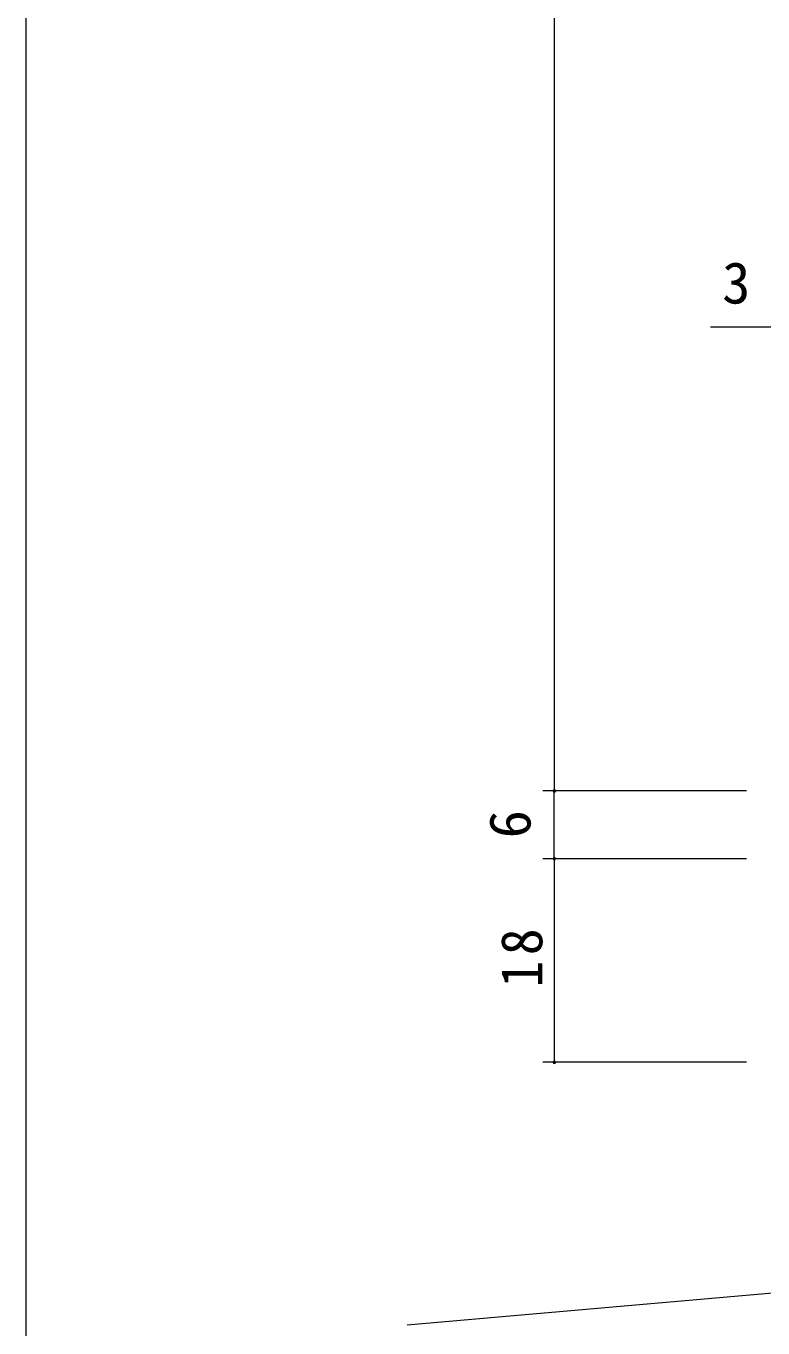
# Model space of a CAD drawing. Units: millimetres on the paper. Extents: x -1112 to 373, y -297 to 267.
# Drawn here: x -417.7 to -352.5, y -197.9 to -82.8 of the extents above; entities that cross this region are included whole.
import ezdxf
from ezdxf.enums import TextEntityAlignment as Align

# ---------------------------------------------------------------- set-up
doc = ezdxf.new("R2010")
doc.units = ezdxf.units.MM
for name, color, linetype, lineweight in [('0-1_YKK_ZWAK', 7, 'Continuous', 9), ('0-4_YSS_K', 3, 'Continuous', 9), ('0-5_YKK_D', 6, 'Continuous', 9)]:
    doc.layers.add(name, color=color, linetype=linetype, lineweight=lineweight)
doc.styles.add('ＭＳ ゴシック', font='')
doc.styles.get('ＭＳ ゴシック').set_extended_font_data('MS Gothic')

msp = doc.modelspace()

# ---------------------------------------------------------------- linework, layer by layer
at = {"layer": '0-1_YKK_ZWAK'}
msp.add_line((-417.7, -260.575), (-417.7, 264.425), dxfattribs=at)
at = {"layer": '0-4_YSS_K'}
msp.add_line((-323.966, -192.417), (-383.966, -197.667), dxfattribs=at)
at = {"layer": '0-5_YKK_D'}
for p, q in [((-370.966, 146.583), (-370.966, -150.417)), ((-353.966, -150.417), (-371.966, -150.417)), ((-353.966, -150.417), (-371.966, -150.417)), ((-370.966, -156.418), (-370.966, -150.417)), ((-353.966, -156.418), (-371.966, -156.418)), ((-353.966, -156.418), (-371.966, -156.418)), ((-370.966, -156.418), (-370.966, -174.418)), ((-353.966, -174.418), (-371.966, -174.418))]:
    msp.add_line(p, q, dxfattribs=at)
msp.add_lwpolyline([(-347.966, -109.42), (-350.966, -109.42), (-357.151, -109.42)], dxfattribs=at)
for centre, start, end in [((-370.966, -150.417), 90, 270), ((-370.966, -150.417), 90, 270), ((-370.966, -150.417), 270, 90), ((-370.966, -150.417), 270, 90), ((-370.966, -156.418), 90, 270), ((-370.966, -156.418), 90, 270), ((-370.966, -156.418), 270, 90), ((-370.966, -156.418), 270, 90), ((-370.966, -174.418), 90, 270), ((-370.966, -174.418), 270, 90)]:
    msp.add_arc(centre, 0.106, start, end, dxfattribs=at)

# ---------------------------------------------------------------- texts
at = {"layer": '0-5_YKK_D', "color": 3, "style": 'ＭＳ ゴシック'}
msp.add_text('3', height=3.666, dxfattribs=at).set_placement((-356.108, -108.42), align=Align.BOTTOM_LEFT)
msp.add_text('6', height=3.666, rotation=90, dxfattribs=at).set_placement((-371.966, -154.617), align=Align.BOTTOM_LEFT)
at = {"layer": '0-5_YKK_D', "color": 3, "insert": (-371.966, -167.818), "char_height": 3.666, "attachment_point": 7, "rotation": 90, "style": 'ＭＳ ゴシック'}
msp.add_mtext('\\T1.21;\\W0.95;18', dxfattribs=at)

doc.saveas('drawing.dxf')
